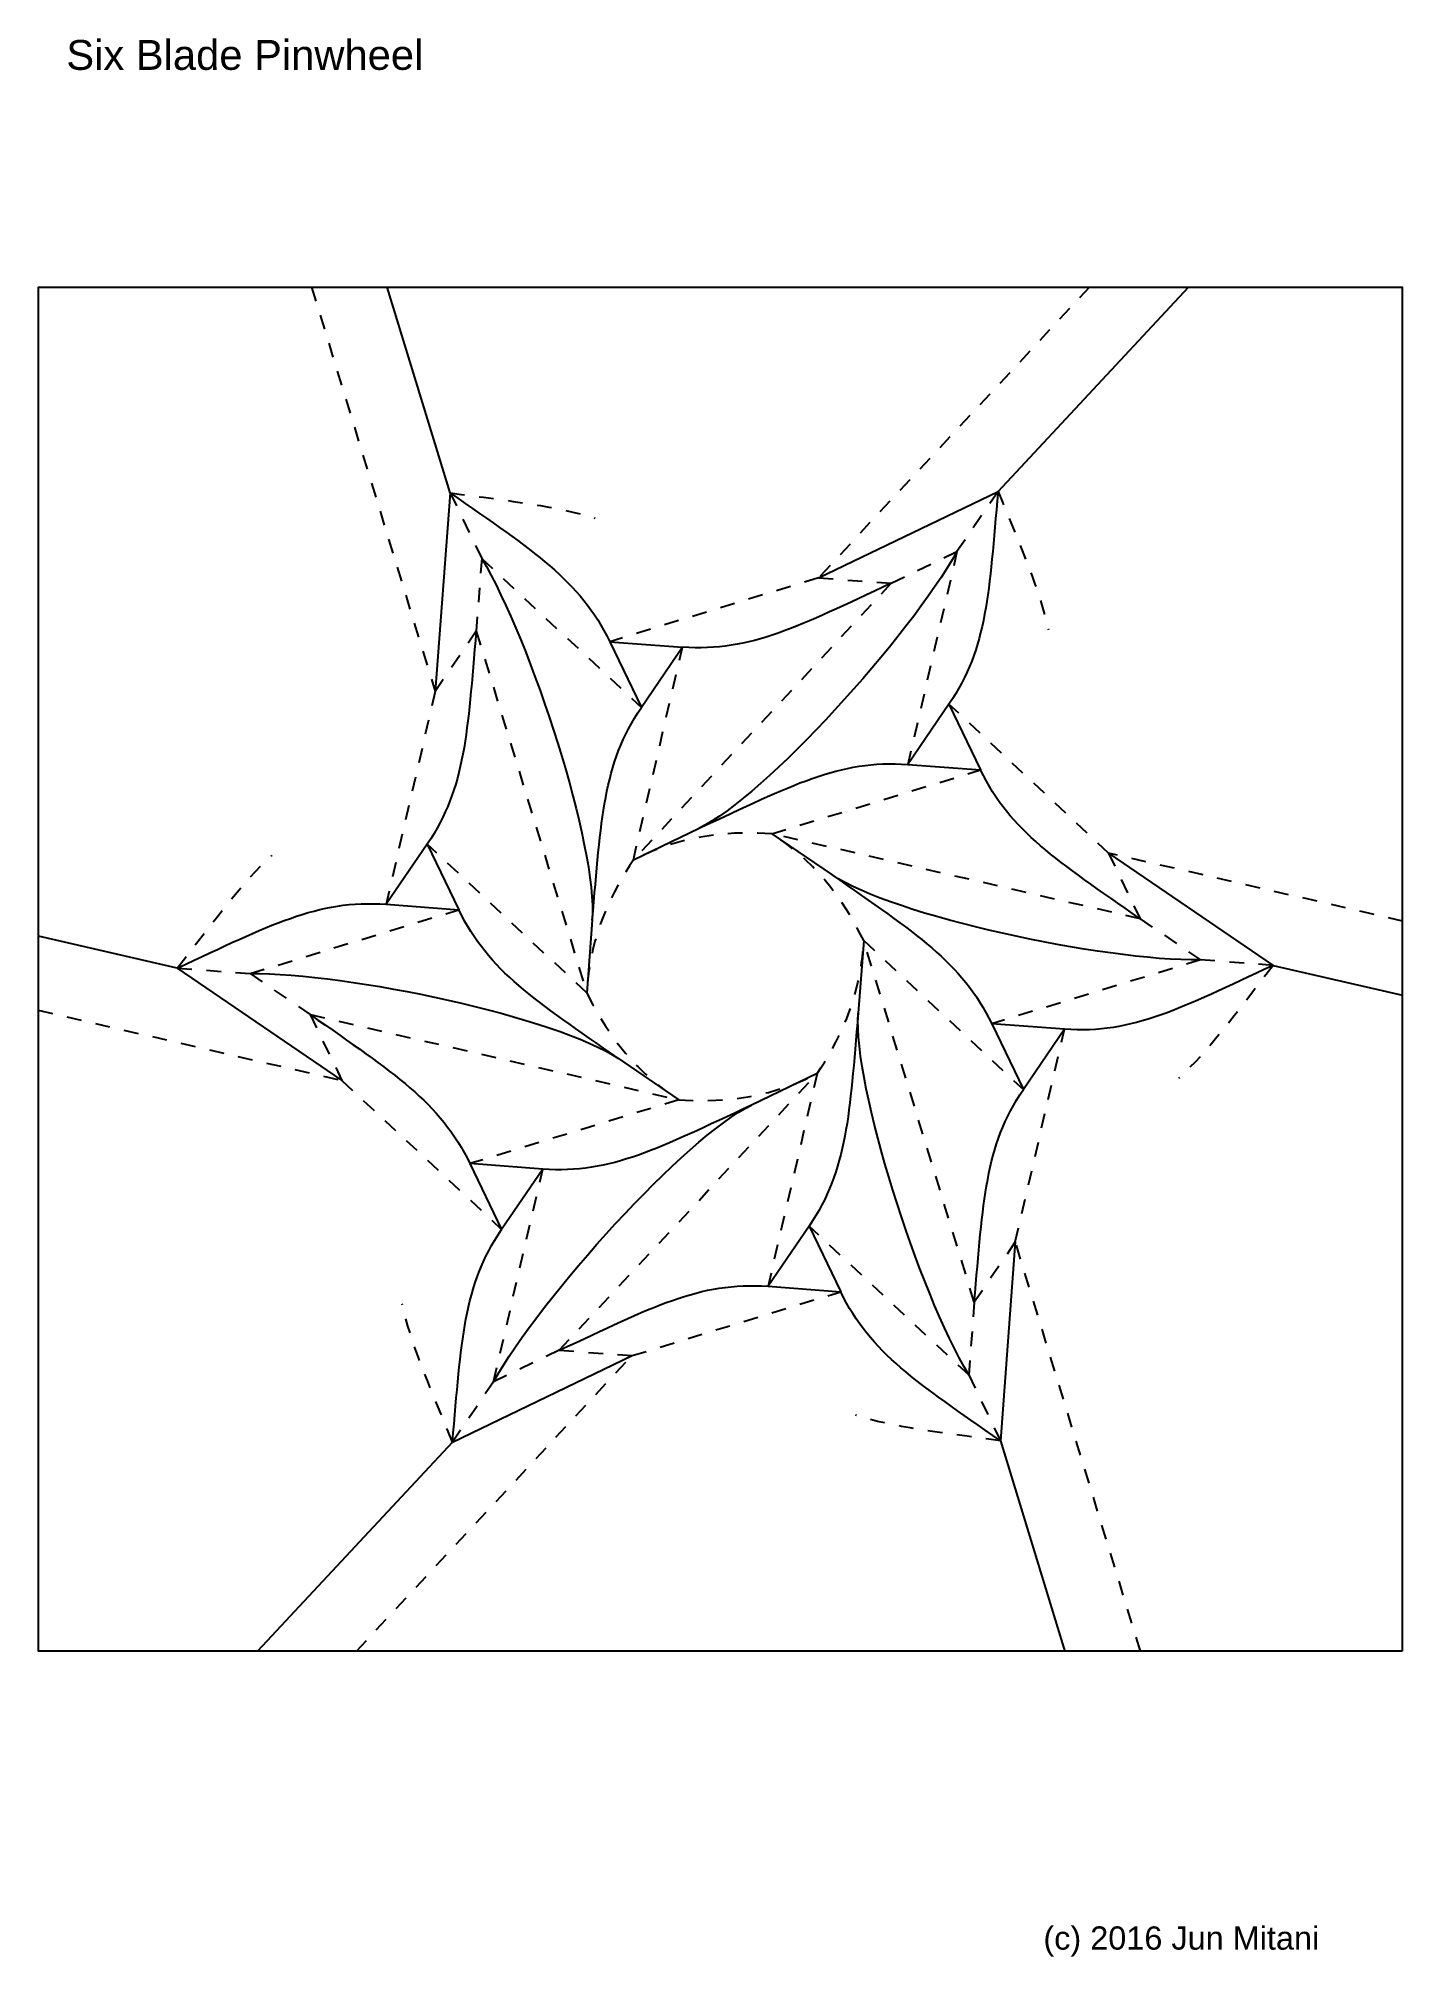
# Model space of a CAD drawing. Extents: x 7 to 204, y -288 to -10.
import ezdxf

# ---------------------------------------------------------------- set-up
doc = ezdxf.new("R2010")
doc.units = 0
for name, pattern in [('AI-LINETYPE-1', [4.233333, 2.116667, -2.116667]), ('AI-LINETYPE-10', [4.233333, 2.116667, -2.116667]), ('AI-LINETYPE-11', [4.233333, 2.116667, -2.116667]), ('AI-LINETYPE-12', [4.233333, 2.116667, -2.116667]), ('AI-LINETYPE-13', [4.233333, 2.116667, -2.116667]), ('AI-LINETYPE-14', [4.233333, 2.116667, -2.116667]), ('AI-LINETYPE-15', [4.233333, 2.116667, -2.116667]), ('AI-LINETYPE-16', [4.233333, 2.116667, -2.116667]), ('AI-LINETYPE-17', [4.233333, 2.116667, -2.116667]), ('AI-LINETYPE-18', [4.233333, 2.116667, -2.116667]), ('AI-LINETYPE-19', [4.233333, 2.116667, -2.116667]), ('AI-LINETYPE-2', [4.233333, 2.116667, -2.116667]), ('AI-LINETYPE-20', [4.233333, 2.116667, -2.116667]), ('AI-LINETYPE-21', [4.233333, 2.116667, -2.116667]), ('AI-LINETYPE-22', [4.233333, 2.116667, -2.116667]), ('AI-LINETYPE-23', [4.233333, 2.116667, -2.116667]), ('AI-LINETYPE-24', [4.233333, 2.116667, -2.116667]), ('AI-LINETYPE-25', [4.233333, 2.116667, -2.116667]), ('AI-LINETYPE-26', [4.233333, 2.116667, -2.116667]), ('AI-LINETYPE-27', [4.233333, 2.116667, -2.116667]), ('AI-LINETYPE-28', [4.233333, 2.116667, -2.116667]), ('AI-LINETYPE-29', [4.233333, 2.116667, -2.116667]), ('AI-LINETYPE-3', [4.233333, 2.116667, -2.116667]), ('AI-LINETYPE-30', [4.233333, 2.116667, -2.116667]), ('AI-LINETYPE-31', [4.233333, 2.116667, -2.116667]), ('AI-LINETYPE-32', [4.233333, 2.116667, -2.116667]), ('AI-LINETYPE-33', [4.233333, 2.116667, -2.116667]), ('AI-LINETYPE-34', [4.233333, 2.116667, -2.116667]), ('AI-LINETYPE-35', [4.233333, 2.116667, -2.116667]), ('AI-LINETYPE-36', [4.233333, 2.116667, -2.116667]), ('AI-LINETYPE-37', [4.233333, 2.116667, -2.116667]), ('AI-LINETYPE-38', [4.233333, 2.116667, -2.116667]), ('AI-LINETYPE-39', [4.233333, 2.116667, -2.116667]), ('AI-LINETYPE-4', [4.233333, 2.116667, -2.116667]), ('AI-LINETYPE-40', [4.233333, 2.116667, -2.116667]), ('AI-LINETYPE-41', [4.233333, 2.116667, -2.116667]), ('AI-LINETYPE-42', [4.233333, 2.116667, -2.116667]), ('AI-LINETYPE-43', [4.233333, 2.116667, -2.116667]), ('AI-LINETYPE-44', [4.233333, 2.116667, -2.116667]), ('AI-LINETYPE-45', [4.233333, 2.116667, -2.116667]), ('AI-LINETYPE-46', [4.233333, 2.116667, -2.116667]), ('AI-LINETYPE-47', [4.233333, 2.116667, -2.116667]), ('AI-LINETYPE-48', [4.233333, 2.116667, -2.116667]), ('AI-LINETYPE-49', [4.233333, 2.116667, -2.116667]), ('AI-LINETYPE-5', [4.233333, 2.116667, -2.116667]), ('AI-LINETYPE-50', [4.233333, 2.116667, -2.116667]), ('AI-LINETYPE-51', [4.233333, 2.116667, -2.116667]), ('AI-LINETYPE-52', [4.233333, 2.116667, -2.116667]), ('AI-LINETYPE-53', [4.233333, 2.116667, -2.116667]), ('AI-LINETYPE-54', [4.233333, 2.116667, -2.116667]), ('AI-LINETYPE-55', [4.233333, 2.116667, -2.116667]), ('AI-LINETYPE-56', [4.233333, 2.116667, -2.116667]), ('AI-LINETYPE-57', [4.233333, 2.116667, -2.116667]), ('AI-LINETYPE-58', [4.233333, 2.116667, -2.116667]), ('AI-LINETYPE-59', [4.233333, 2.116667, -2.116667]), ('AI-LINETYPE-6', [4.233333, 2.116667, -2.116667]), ('AI-LINETYPE-60', [4.233333, 2.116667, -2.116667]), ('AI-LINETYPE-7', [4.233333, 2.116667, -2.116667]), ('AI-LINETYPE-8', [4.233333, 2.116667, -2.116667]), ('AI-LINETYPE-9', [4.233333, 2.116667, -2.116667])]:
    doc.linetypes.add(name, pattern=pattern)
for name, color, linetype in [('CUTLINE', 7, 'CONTINUOUS'), ('MOUNTAINLINE', 7, 'CONTINUOUS'), ('TEXT', 7, 'CONTINUOUS'), ('VALLEYLINE', 7, 'CONTINUOUS')]:
    doc.layers.add(name, color=color, linetype=linetype)

# ---------------------------------------------------------------- blocks, each defined once
blk = doc.blocks.new('BLOCK_2')
at = {"layer": 'VALLEYLINE', "color": 250, "linetype": 'AI-LINETYPE-1'}
blk.add_lwpolyline([(159.19, -46.21), (119.98, -88.25)], dxfattribs=at)
blk = doc.blocks.new('BLOCK_3')
at = {"layer": 'VALLEYLINE', "color": 250, "linetype": 'AI-LINETYPE-2'}
blk.add_lwpolyline([(119.98, -88.25), (89.79, -97.48)], dxfattribs=at)
blk = doc.blocks.new('BLOCK_4')
at = {"layer": 'VALLEYLINE', "color": 250, "linetype": 'AI-LINETYPE-3'}
blk.add_lwpolyline([(130.5, -89.04), (93.2, -129.04)], dxfattribs=at)
blk = doc.blocks.new('BLOCK_5')
at = {"layer": 'VALLEYLINE', "color": 250, "linetype": 'AI-LINETYPE-4'}
blk.add_lwpolyline([(93.2, -129.04), (100.31, -98.27)], dxfattribs=at)
blk = doc.blocks.new('BLOCK_6')
at = {"layer": 'VALLEYLINE', "color": 250, "linetype": 'AI-LINETYPE-5'}
blk.add_lwpolyline([(71.27, -85.45), (94.37, -106.99)], dxfattribs=at)
blk = doc.blocks.new('BLOCK_7')
at = {"layer": 'VALLEYLINE', "color": 250, "linetype": 'AI-LINETYPE-6'}
blk.add_lwpolyline([(204.47, -137.87), (161.94, -128.05)], dxfattribs=at)
blk = doc.blocks.new('BLOCK_8')
at = {"layer": 'VALLEYLINE', "color": 250, "linetype": 'AI-LINETYPE-7'}
blk.add_lwpolyline([(161.94, -128.05), (138.85, -106.51)], dxfattribs=at)
blk = doc.blocks.new('BLOCK_9')
at = {"layer": 'VALLEYLINE', "color": 250, "linetype": 'AI-LINETYPE-8'}
blk.add_lwpolyline([(140.01, -84.46), (132.9, -115.23)], dxfattribs=at)
blk = doc.blocks.new('BLOCK_10')
at = {"layer": 'VALLEYLINE', "color": 250, "linetype": 'AI-LINETYPE-9'}
blk.add_lwpolyline([(166.51, -137.55), (113.23, -125.25)], dxfattribs=at)
blk = doc.blocks.new('BLOCK_11')
at = {"layer": 'VALLEYLINE', "color": 250, "linetype": 'AI-LINETYPE-10'}
blk.add_lwpolyline([(113.23, -125.25), (143.42, -116.02)], dxfattribs=at)
blk = doc.blocks.new('BLOCK_12')
at = {"layer": 'VALLEYLINE', "color": 250, "linetype": 'AI-LINETYPE-11'}
blk.add_lwpolyline([(70.48, -95.97), (86.47, -148.27)], dxfattribs=at)
blk = doc.blocks.new('BLOCK_13')
at = {"layer": 'VALLEYLINE', "color": 250, "linetype": 'AI-LINETYPE-12'}
blk.add_lwpolyline([(86.47, -148.27), (63.38, -126.74)], dxfattribs=at)
blk = doc.blocks.new('BLOCK_14')
at = {"layer": 'VALLEYLINE', "color": 250, "linetype": 'AI-LINETYPE-13'}
blk.add_lwpolyline([(64.54, -104.68), (57.44, -135.45)], dxfattribs=at)
blk = doc.blocks.new('BLOCK_15')
at = {"layer": 'VALLEYLINE', "color": 250, "linetype": 'AI-LINETYPE-14'}
blk.add_lwpolyline([(46.66, -46.21), (64.54, -104.68)], dxfattribs=at)
blk = doc.blocks.new('BLOCK_16')
at = {"layer": 'VALLEYLINE', "color": 250, "linetype": 'AI-LINETYPE-15'}
blk.add_lwpolyline([(37.76, -145.47), (67.96, -136.24)], dxfattribs=at)
blk = doc.blocks.new('BLOCK_17')
at = {"layer": 'VALLEYLINE', "color": 250, "linetype": 'AI-LINETYPE-16'}
blk.add_lwpolyline([(166.54, -243.46), (148.45, -184.28)], dxfattribs=at)
blk = doc.blocks.new('BLOCK_18')
at = {"layer": 'VALLEYLINE', "color": 250, "linetype": 'AI-LINETYPE-17'}
blk.add_lwpolyline([(148.45, -184.28), (155.55, -153.52)], dxfattribs=at)
blk = doc.blocks.new('BLOCK_19')
at = {"layer": 'VALLEYLINE', "color": 250, "linetype": 'AI-LINETYPE-18'}
blk.add_lwpolyline([(175.23, -143.49), (145.03, -152.73)], dxfattribs=at)
blk = doc.blocks.new('BLOCK_20')
at = {"layer": 'VALLEYLINE', "color": 250, "linetype": 'AI-LINETYPE-19'}
blk.add_lwpolyline([(142.51, -192.99), (126.52, -140.7)], dxfattribs=at)
blk = doc.blocks.new('BLOCK_21')
at = {"layer": 'VALLEYLINE', "color": 250, "linetype": 'AI-LINETYPE-20'}
blk.add_lwpolyline([(126.52, -140.7), (149.61, -162.23)], dxfattribs=at)
blk = doc.blocks.new('BLOCK_22')
at = {"layer": 'VALLEYLINE', "color": 250, "linetype": 'AI-LINETYPE-21'}
blk.add_lwpolyline([(141.72, -203.51), (118.62, -181.98)], dxfattribs=at)
blk = doc.blocks.new('BLOCK_23')
at = {"layer": 'VALLEYLINE', "color": 250, "linetype": 'AI-LINETYPE-22'}
blk.add_lwpolyline([(119.79, -159.93), (112.68, -190.69)], dxfattribs=at)
blk = doc.blocks.new('BLOCK_24')
at = {"layer": 'VALLEYLINE', "color": 250, "linetype": 'AI-LINETYPE-23'}
blk.add_lwpolyline([(82.49, -199.93), (119.79, -159.93)], dxfattribs=at)
blk = doc.blocks.new('BLOCK_25')
at = {"layer": 'VALLEYLINE', "color": 250, "linetype": 'AI-LINETYPE-24'}
blk.add_lwpolyline([(72.98, -204.5), (80.09, -173.74)], dxfattribs=at)
blk = doc.blocks.new('BLOCK_26')
at = {"layer": 'VALLEYLINE', "color": 250, "linetype": 'AI-LINETYPE-25'}
blk.add_lwpolyline([(99.76, -163.72), (69.57, -172.95)], dxfattribs=at)
blk = doc.blocks.new('BLOCK_27')
at = {"layer": 'VALLEYLINE', "color": 250, "linetype": 'AI-LINETYPE-26'}
blk.add_lwpolyline([(46.48, -151.41), (99.76, -163.72)], dxfattribs=at)
blk = doc.blocks.new('BLOCK_28')
at = {"layer": 'VALLEYLINE', "color": 250, "linetype": 'AI-LINETYPE-27'}
blk.add_lwpolyline([(7.14, -150.78), (51.05, -160.92)], dxfattribs=at)
blk = doc.blocks.new('BLOCK_29')
at = {"layer": 'VALLEYLINE', "color": 250, "linetype": 'AI-LINETYPE-28'}
blk.add_lwpolyline([(51.05, -160.92), (74.14, -182.45)], dxfattribs=at)
blk = doc.blocks.new('BLOCK_30')
at = {"layer": 'VALLEYLINE', "color": 250, "linetype": 'AI-LINETYPE-29'}
blk.add_lwpolyline([(53.14, -243.46), (93.01, -200.71)], dxfattribs=at)
blk = doc.blocks.new('BLOCK_31')
at = {"layer": 'VALLEYLINE', "color": 250, "linetype": 'AI-LINETYPE-30'}
blk.add_lwpolyline([(93.01, -200.71), (123.2, -191.48)], dxfattribs=at)
blk = doc.blocks.new('BLOCK_32')
at = {"layer": 'VALLEYLINE', "color": 250, "linetype": 'AI-LINETYPE-31'}
blk.add_lwpolyline([(66.7, -75.95), (71.27, -85.45)], dxfattribs=at)
blk = doc.blocks.new('BLOCK_33')
at = {"layer": 'VALLEYLINE', "color": 250, "linetype": 'AI-LINETYPE-32'}
blk.add_lwpolyline([(119.98, -88.25), (130.5, -89.04)], dxfattribs=at)
blk = doc.blocks.new('BLOCK_34')
at = {"layer": 'VALLEYLINE', "color": 250, "linetype": 'AI-LINETYPE-33'}
blk.add_lwpolyline([(130.5, -89.04), (140.01, -84.46)], dxfattribs=at)
blk = doc.blocks.new('BLOCK_35')
at = {"layer": 'VALLEYLINE', "color": 250, "linetype": 'AI-LINETYPE-34'}
blk.add_lwpolyline([(71.27, -85.45), (70.48, -95.97)], dxfattribs=at)
blk = doc.blocks.new('BLOCK_36')
at = {"layer": 'VALLEYLINE', "color": 250, "linetype": 'AI-LINETYPE-35'}
blk.add_lwpolyline([(161.94, -128.05), (166.51, -137.55)], dxfattribs=at)
blk = doc.blocks.new('BLOCK_37')
at = {"layer": 'VALLEYLINE', "color": 250, "linetype": 'AI-LINETYPE-36'}
blk.add_lwpolyline([(145.95, -75.75), (140.01, -84.46)], dxfattribs=at)
blk = doc.blocks.new('BLOCK_38')
at = {"layer": 'VALLEYLINE', "color": 250, "linetype": 'AI-LINETYPE-37'}
blk.add_lwpolyline([(166.51, -137.55), (175.23, -143.49)], dxfattribs=at)
blk = doc.blocks.new('BLOCK_39')
at = {"layer": 'VALLEYLINE', "color": 250, "linetype": 'AI-LINETYPE-38'}
blk.add_lwpolyline([(70.48, -95.97), (64.54, -104.68)], dxfattribs=at)
blk = doc.blocks.new('BLOCK_40')
at = {"layer": 'VALLEYLINE', "color": 250, "linetype": 'AI-LINETYPE-39'}
blk.add_lwpolyline([(27.24, -144.68), (37.76, -145.47)], dxfattribs=at)
blk = doc.blocks.new('BLOCK_41')
at = {"layer": 'VALLEYLINE', "color": 250, "linetype": 'AI-LINETYPE-40'}
blk.add_lwpolyline([(37.76, -145.47), (46.48, -151.41)], dxfattribs=at)
blk = doc.blocks.new('BLOCK_42')
at = {"layer": 'VALLEYLINE', "color": 250, "linetype": 'AI-LINETYPE-41'}
blk.add_lwpolyline([(148.45, -184.28), (142.51, -192.99)], dxfattribs=at)
blk = doc.blocks.new('BLOCK_43')
at = {"layer": 'VALLEYLINE', "color": 250, "linetype": 'AI-LINETYPE-42'}
blk.add_lwpolyline([(185.75, -144.28), (175.23, -143.49)], dxfattribs=at)
blk = doc.blocks.new('BLOCK_44')
at = {"layer": 'VALLEYLINE', "color": 250, "linetype": 'AI-LINETYPE-43'}
blk.add_lwpolyline([(142.51, -192.99), (141.72, -203.51)], dxfattribs=at)
blk = doc.blocks.new('BLOCK_45')
at = {"layer": 'VALLEYLINE', "color": 250, "linetype": 'AI-LINETYPE-44'}
blk.add_lwpolyline([(141.72, -203.51), (146.29, -213.02)], dxfattribs=at)
blk = doc.blocks.new('BLOCK_46')
at = {"layer": 'VALLEYLINE', "color": 250, "linetype": 'AI-LINETYPE-45'}
blk.add_lwpolyline([(82.49, -199.93), (93.01, -200.71)], dxfattribs=at)
blk = doc.blocks.new('BLOCK_47')
at = {"layer": 'VALLEYLINE', "color": 250, "linetype": 'AI-LINETYPE-46'}
blk.add_lwpolyline([(82.49, -199.93), (72.98, -204.5)], dxfattribs=at)
blk = doc.blocks.new('BLOCK_48')
at = {"layer": 'VALLEYLINE', "color": 250, "linetype": 'AI-LINETYPE-47'}
blk.add_lwpolyline([(72.98, -204.5), (67.04, -213.22)], dxfattribs=at)
blk = doc.blocks.new('BLOCK_49')
at = {"layer": 'VALLEYLINE', "color": 250, "linetype": 'AI-LINETYPE-48'}
blk.add_lwpolyline([(46.48, -151.41), (51.05, -160.92)], dxfattribs=at)
blk = doc.blocks.new('BLOCK_50')
at = {"layer": 'MOUNTAINLINE', "color": 250}
blk.add_lwpolyline([(66.7, -75.95), (57.6, -46.21)], dxfattribs=at)
blk = doc.blocks.new('BLOCK_51')
at = {"layer": 'MOUNTAINLINE', "color": 250}
blk.add_lwpolyline([(145.95, -75.75), (173.5, -46.21)], dxfattribs=at)
blk = doc.blocks.new('BLOCK_52')
at = {"layer": 'MOUNTAINLINE', "color": 250}
blk.add_lwpolyline([(27.24, -144.68), (7.15, -140.04)], dxfattribs=at)
blk = doc.blocks.new('BLOCK_53')
at = {"layer": 'MOUNTAINLINE', "color": 250}
blk.add_lwpolyline([(185.75, -144.28), (204.47, -148.61)], dxfattribs=at)
blk = doc.blocks.new('BLOCK_54')
at = {"layer": 'MOUNTAINLINE', "color": 250}
blk.add_lwpolyline([(67.04, -213.22), (38.83, -243.46)], dxfattribs=at)
blk = doc.blocks.new('BLOCK_55')
at = {"layer": 'MOUNTAINLINE', "color": 250}
blk.add_lwpolyline([(146.29, -213.02), (155.6, -243.47)], dxfattribs=at)
blk = doc.blocks.new('BLOCK_56')
at = {"layer": 'MOUNTAINLINE', "color": 250}
blk.add_lwpolyline([(89.79, -97.48), (94.37, -106.99)], dxfattribs=at)
blk = doc.blocks.new('BLOCK_57')
at = {"layer": 'MOUNTAINLINE', "color": 250}
blk.add_lwpolyline([(66.7, -75.95), (64.54, -104.68)], dxfattribs=at)
blk = doc.blocks.new('BLOCK_58')
at = {"layer": 'MOUNTAINLINE', "color": 250}
blk.add_lwpolyline([(119.98, -88.25), (145.95, -75.75)], dxfattribs=at)
blk = doc.blocks.new('BLOCK_59')
at = {"layer": 'MOUNTAINLINE', "color": 250}
blk.add_lwpolyline([(89.79, -97.48), (100.31, -98.27)], dxfattribs=at)
blk = doc.blocks.new('BLOCK_60')
at = {"layer": 'MOUNTAINLINE', "color": 250}
blk.add_lwpolyline([(93.2, -129.04), (102.71, -124.46)], dxfattribs=at)
blk = doc.blocks.new('BLOCK_61')
at = {"layer": 'MOUNTAINLINE', "color": 250}
blk.add_lwpolyline([(100.31, -98.27), (94.37, -106.99)], dxfattribs=at)
blk = doc.blocks.new('BLOCK_62')
at = {"layer": 'MOUNTAINLINE', "color": 250}
blk.add_lwpolyline([(87.26, -137.75), (86.47, -148.27)], dxfattribs=at)
blk = doc.blocks.new('BLOCK_63')
at = {"layer": 'MOUNTAINLINE', "color": 250}
blk.add_lwpolyline([(161.94, -128.05), (185.75, -144.28)], dxfattribs=at)
blk = doc.blocks.new('BLOCK_64')
at = {"layer": 'MOUNTAINLINE', "color": 250}
blk.add_lwpolyline([(138.85, -106.51), (143.42, -116.02)], dxfattribs=at)
blk = doc.blocks.new('BLOCK_65')
at = {"layer": 'MOUNTAINLINE', "color": 250}
blk.add_lwpolyline([(138.85, -106.51), (132.9, -115.23)], dxfattribs=at)
blk = doc.blocks.new('BLOCK_66')
at = {"layer": 'MOUNTAINLINE', "color": 250}
blk.add_lwpolyline([(132.9, -115.23), (143.42, -116.02)], dxfattribs=at)
blk = doc.blocks.new('BLOCK_67')
at = {"layer": 'MOUNTAINLINE', "color": 250}
blk.add_lwpolyline([(113.23, -125.25), (121.94, -131.19)], dxfattribs=at)
blk = doc.blocks.new('BLOCK_68')
at = {"layer": 'MOUNTAINLINE', "color": 250}
blk.add_lwpolyline([(63.38, -126.74), (67.96, -136.24)], dxfattribs=at)
blk = doc.blocks.new('BLOCK_69')
at = {"layer": 'MOUNTAINLINE', "color": 250}
blk.add_lwpolyline([(63.38, -126.74), (57.44, -135.45)], dxfattribs=at)
blk = doc.blocks.new('BLOCK_70')
at = {"layer": 'MOUNTAINLINE', "color": 250}
blk.add_lwpolyline([(57.44, -135.45), (67.96, -136.24)], dxfattribs=at)
blk = doc.blocks.new('BLOCK_71')
at = {"layer": 'MOUNTAINLINE', "color": 250}
blk.add_lwpolyline([(27.24, -144.68), (51.05, -160.92)], dxfattribs=at)
blk = doc.blocks.new('BLOCK_72')
at = {"layer": 'MOUNTAINLINE', "color": 250}
blk.add_lwpolyline([(91.05, -157.77), (99.76, -163.72)], dxfattribs=at)
blk = doc.blocks.new('BLOCK_73')
at = {"layer": 'MOUNTAINLINE', "color": 250}
blk.add_lwpolyline([(148.45, -184.28), (146.29, -213.02)], dxfattribs=at)
blk = doc.blocks.new('BLOCK_74')
at = {"layer": 'MOUNTAINLINE', "color": 250}
blk.add_lwpolyline([(155.55, -153.52), (149.61, -162.23)], dxfattribs=at)
blk = doc.blocks.new('BLOCK_75')
at = {"layer": 'MOUNTAINLINE', "color": 250}
blk.add_lwpolyline([(155.55, -153.52), (145.03, -152.73)], dxfattribs=at)
blk = doc.blocks.new('BLOCK_76')
at = {"layer": 'MOUNTAINLINE', "color": 250}
blk.add_lwpolyline([(145.03, -152.73), (149.61, -162.23)], dxfattribs=at)
blk = doc.blocks.new('BLOCK_77')
at = {"layer": 'MOUNTAINLINE', "color": 250}
blk.add_lwpolyline([(126.52, -140.7), (125.73, -151.21)], dxfattribs=at)
blk = doc.blocks.new('BLOCK_78')
at = {"layer": 'MOUNTAINLINE', "color": 250}
blk.add_lwpolyline([(118.62, -181.98), (123.2, -191.48)], dxfattribs=at)
blk = doc.blocks.new('BLOCK_79')
at = {"layer": 'MOUNTAINLINE', "color": 250}
blk.add_lwpolyline([(118.62, -181.98), (112.68, -190.69)], dxfattribs=at)
blk = doc.blocks.new('BLOCK_80')
at = {"layer": 'MOUNTAINLINE', "color": 250}
blk.add_lwpolyline([(112.68, -190.69), (123.2, -191.48)], dxfattribs=at)
blk = doc.blocks.new('BLOCK_81')
at = {"layer": 'MOUNTAINLINE', "color": 250}
blk.add_lwpolyline([(119.79, -159.93), (110.28, -164.5)], dxfattribs=at)
blk = doc.blocks.new('BLOCK_82')
at = {"layer": 'MOUNTAINLINE', "color": 250}
blk.add_lwpolyline([(80.09, -173.74), (74.14, -182.45)], dxfattribs=at)
blk = doc.blocks.new('BLOCK_83')
at = {"layer": 'MOUNTAINLINE', "color": 250}
blk.add_lwpolyline([(80.09, -173.74), (69.57, -172.95)], dxfattribs=at)
blk = doc.blocks.new('BLOCK_84')
at = {"layer": 'MOUNTAINLINE', "color": 250}
blk.add_lwpolyline([(69.57, -172.95), (74.14, -182.45)], dxfattribs=at)
blk = doc.blocks.new('BLOCK_85')
at = {"layer": 'MOUNTAINLINE', "color": 250}
blk.add_lwpolyline([(67.04, -213.22), (93.01, -200.71)], dxfattribs=at)

msp = doc.modelspace()

# ---------------------------------------------------------------- linework, layer by layer
at = {"layer": 'CUTLINE', "color": 250}
msp.add_lwpolyline([(204.4, -243.46), (7.15, -243.46), (7.15, -46.21), (204.4, -46.21), (204.4, -243.46)], dxfattribs=at)
at = {"layer": 'MOUNTAINLINE', "color": 250}
for points in [[(66.7, -75.95), (78.68, -84.38), (85.45, -88.51), (89.79, -97.48)], [(145.95, -75.75), (144.64, -90.34), (144.45, -98.27), (138.85, -106.51)], [(71.27, -85.45), (78.48, -97.52), (88.05, -127.23), (87.26, -137.75)], [(140.01, -84.46), (133.16, -96.74), (112.21, -119.89), (102.71, -124.46)], [(130.5, -89.04), (117.21, -95.2), (110.25, -99), (100.31, -98.27)], [(70.48, -95.97), (69.18, -110.56), (68.99, -118.49), (63.38, -126.74)], [(87.26, -137.75), (88.57, -123.16), (88.76, -115.23), (94.37, -106.99)], [(102.71, -124.46), (116, -118.3), (122.96, -114.5), (132.9, -115.23)], [(166.51, -137.55), (154.53, -129.12), (147.76, -124.99), (143.42, -116.02)], [(121.94, -131.19), (133.92, -139.62), (140.7, -143.75), (145.03, -152.73)], [(175.23, -143.49), (161.17, -143.7), (130.66, -137.13), (121.94, -131.19)], [(27.24, -144.68), (40.53, -138.52), (47.5, -134.72), (57.44, -135.45)], [(91.05, -157.77), (79.07, -149.34), (72.29, -145.21), (67.96, -136.24)], [(37.76, -145.47), (51.82, -145.26), (82.33, -151.83), (91.05, -157.77)], [(185.75, -144.28), (172.46, -150.45), (165.49, -154.25), (155.55, -153.52)], [(46.48, -151.41), (58.46, -159.84), (65.23, -163.97), (69.57, -172.95)], [(125.73, -151.21), (124.42, -165.8), (124.23, -173.74), (118.62, -181.98)], [(141.72, -203.51), (134.51, -191.45), (124.94, -161.73), (125.73, -151.21)], [(142.51, -192.99), (143.82, -178.4), (144.01, -170.47), (149.61, -162.23)], [(72.98, -204.5), (79.83, -192.23), (100.78, -169.08), (110.28, -164.5)], [(110.28, -164.5), (96.99, -170.67), (90.03, -174.47), (80.09, -173.74)], [(67.04, -213.21), (68.35, -198.62), (68.54, -190.69), (74.14, -182.45)], [(82.49, -199.93), (95.78, -193.76), (102.74, -189.96), (112.68, -190.69)], [(146.29, -213.02), (134.31, -204.59), (127.54, -200.46), (123.2, -191.48)]]:
    msp.add_open_spline(points, degree=3, dxfattribs=at)
at = {"layer": 'VALLEYLINE', "color": 250, "linetype": 'AI-LINETYPE-58'}
msp.add_open_spline([(66.7, -75.95), (75.7, -77.19), (82.16, -77.87), (87.67, -79.64)], degree=3, dxfattribs=at)
at = {"layer": 'VALLEYLINE', "color": 250, "linetype": 'AI-LINETYPE-57'}
msp.add_open_spline([(145.95, -75.75), (149.38, -84.16), (152.01, -90.1), (153.23, -95.76)], degree=3, dxfattribs=at)
at = {"layer": 'VALLEYLINE', "color": 250, "linetype": 'AI-LINETYPE-52'}
msp.add_open_spline([(113.23, -125.25), (108.03, -124.94), (100.99, -125.04), (93.21, -129.04)], degree=3, dxfattribs=at)
at = {"layer": 'VALLEYLINE', "color": 250, "linetype": 'AI-LINETYPE-51'}
msp.add_open_spline([(126.52, -140.7), (124.19, -136.04), (120.58, -130), (113.23, -125.25)], degree=3, dxfattribs=at)
at = {"layer": 'VALLEYLINE', "color": 250, "linetype": 'AI-LINETYPE-59'}
msp.add_open_spline([(27.24, -144.68), (32.82, -137.51), (36.64, -132.26), (40.93, -128.37)], degree=3, dxfattribs=at)
at = {"layer": 'VALLEYLINE', "color": 250, "linetype": 'AI-LINETYPE-53'}
msp.add_open_spline([(93.21, -129.04), (90.34, -133.38), (86.91, -139.52), (86.47, -148.27)], degree=3, dxfattribs=at)
at = {"layer": 'VALLEYLINE', "color": 250, "linetype": 'AI-LINETYPE-50'}
msp.add_open_spline([(119.79, -159.93), (122.65, -155.58), (126.09, -149.44), (126.52, -140.7)], degree=3, dxfattribs=at)
at = {"layer": 'VALLEYLINE', "color": 250, "linetype": 'AI-LINETYPE-56'}
msp.add_open_spline([(185.75, -144.28), (180.18, -151.46), (176.35, -156.71), (172.06, -160.6)], degree=3, dxfattribs=at)
at = {"layer": 'VALLEYLINE', "color": 250, "linetype": 'AI-LINETYPE-54'}
msp.add_open_spline([(86.47, -148.27), (88.8, -152.93), (92.41, -158.97), (99.76, -163.72)], degree=3, dxfattribs=at)
at = {"layer": 'VALLEYLINE', "color": 250, "linetype": 'AI-LINETYPE-49'}
msp.add_open_spline([(99.76, -163.72), (104.96, -164.03), (112, -163.93), (119.79, -159.93)], degree=3, dxfattribs=at)
at = {"layer": 'VALLEYLINE', "color": 250, "linetype": 'AI-LINETYPE-60'}
msp.add_open_spline([(67.04, -213.21), (63.61, -204.8), (60.98, -198.86), (59.76, -193.21)], degree=3, dxfattribs=at)
at = {"layer": 'VALLEYLINE', "color": 250, "linetype": 'AI-LINETYPE-55'}
msp.add_open_spline([(146.29, -213.02), (137.29, -211.78), (130.83, -211.09), (125.32, -209.32)], degree=3, dxfattribs=at)

# ---------------------------------------------------------------- block references
at = {"layer": 'MOUNTAINLINE'}
for name in ['BLOCK_50', 'BLOCK_51', 'BLOCK_57', 'BLOCK_58', 'BLOCK_56', 'BLOCK_59', 'BLOCK_61', 'BLOCK_65', 'BLOCK_64', 'BLOCK_66', 'BLOCK_60', 'BLOCK_69', 'BLOCK_68', 'BLOCK_67', 'BLOCK_63', 'BLOCK_70', 'BLOCK_62', 'BLOCK_52', 'BLOCK_77', 'BLOCK_71', 'BLOCK_53', 'BLOCK_75', 'BLOCK_76', 'BLOCK_74', 'BLOCK_72', 'BLOCK_81', 'BLOCK_83', 'BLOCK_84', 'BLOCK_82', 'BLOCK_79', 'BLOCK_78', 'BLOCK_73', 'BLOCK_80', 'BLOCK_85', 'BLOCK_54', 'BLOCK_55']:
    msp.add_blockref(name, (0, 0), dxfattribs=at)
at = {"layer": 'VALLEYLINE'}
for name in ['BLOCK_15', 'BLOCK_2', 'BLOCK_32', 'BLOCK_37', 'BLOCK_35', 'BLOCK_6', 'BLOCK_34', 'BLOCK_9', 'BLOCK_3', 'BLOCK_33', 'BLOCK_4', 'BLOCK_39', 'BLOCK_12', 'BLOCK_5', 'BLOCK_14', 'BLOCK_8', 'BLOCK_11', 'BLOCK_13', 'BLOCK_10', 'BLOCK_7', 'BLOCK_36', 'BLOCK_16', 'BLOCK_38', 'BLOCK_20', 'BLOCK_21', 'BLOCK_19', 'BLOCK_43', 'BLOCK_40', 'BLOCK_41', 'BLOCK_28', 'BLOCK_27', 'BLOCK_49', 'BLOCK_18', 'BLOCK_24', 'BLOCK_23', 'BLOCK_29', 'BLOCK_26', 'BLOCK_25', 'BLOCK_22', 'BLOCK_42', 'BLOCK_17', 'BLOCK_31', 'BLOCK_44', 'BLOCK_30', 'BLOCK_47', 'BLOCK_46', 'BLOCK_48', 'BLOCK_45']:
    msp.add_blockref(name, (0, 0), dxfattribs=at)

# ---------------------------------------------------------------- texts
at = {"layer": 'TEXT', "color": 7, "attachment_point": 7}
for s, insert, char_height in [('\\fArial|b0|i0|c0|p34;\\W1;Six Blade Pinwheel', (11.19, -14.86), 4.318), ('\\fArial|b0|i0|c0|p34;\\W1;(c) 2016 Jun Mitani', (152.51, -287.61), 3.3584)]:
    msp.add_mtext(s, dxfattribs=dict(at, insert=insert, char_height=char_height))

doc.saveas('drawing.dxf')
